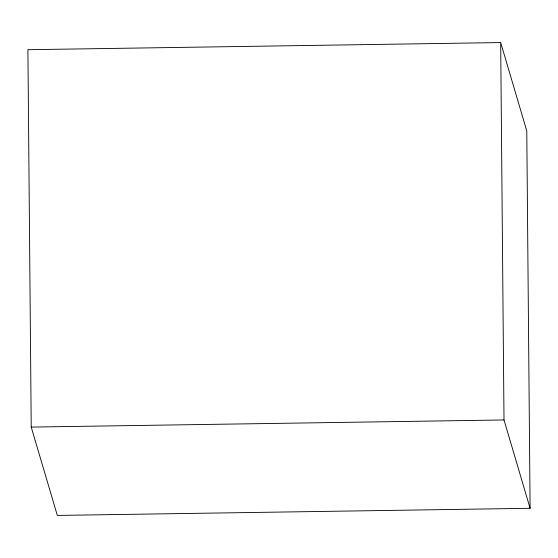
<?xml version="1.0" encoding="UTF-8"?>
<svg xmlns="http://www.w3.org/2000/svg" width="558" height="558" viewBox="0 0 558 558"><rect width="100%" height="100%" fill="white"/><g stroke="black" fill="none" stroke-linecap="round" stroke-linejoin="round"><path stroke-width="0.84" d="M500.679 42.568L27.9 49.704L31.227 427.093L57.321 515.432L530.1 508.296L526.773 130.907L500.679 42.568L504.007 419.958L530.1 508.296M31.227 427.093L504.007 419.958"/></g></svg>
